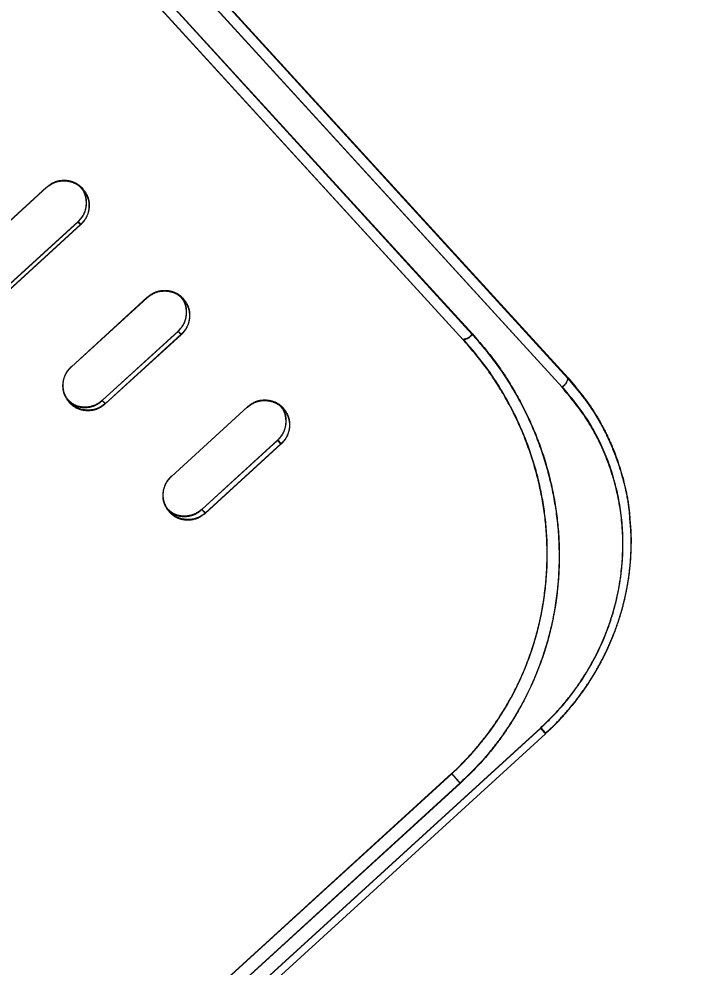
# Model space of a CAD drawing. Header units: millimetres. Extents: x -71377 to 516042, y -145869 to 441446.
# Drawn here: x 209803 to 209933.6, y 209495.2 to 209680.2 of the extents above; entities that cross this region are included whole.
import ezdxf

# ---------------------------------------------------------------- set-up
doc = ezdxf.new("R2010")
doc.units = ezdxf.units.MM
doc.header["$LTSCALE"] = 1000
doc.linetypes.add('IMPORT-DASHEDX2 _4_', pattern=[152.4, 101.6, -50.8])
for name, color, linetype, lineweight in [('05', 5, 'IMPORT-DASHEDX2 _4_', 5), ('A-text-1', 3, 'Continuous', 5), ('조경라인_dwg', 8, 'Continuous', 5)]:
    doc.layers.add(name, color=color, linetype=linetype, lineweight=lineweight)
doc.styles.add('나눔고딕_3', font='NanumGothic.ttf', dxfattribs={"height": 1400})

# ---------------------------------------------------------------- blocks, each defined once
blk = doc.blocks.new('조경라인_dwg-6847807-지반층 배치도')
at = {"layer": '05', "flags": 128}
for points in [[(209910.06, 209610.15), (209397.04, 210172.01), (209396.9, 210172.11), (209396.71, 210172.15), (209396.48, 210172.13), (209396.21, 210172.06), (209395.91, 210171.93), (209395.6, 210171.76), (209395.29, 210171.54), (209394.99, 210171.29), (209908.89, 209608.32), (209394.96, 210171.18), (209395.26, 210171.43), (209395.57, 210171.65), (209395.88, 210171.82), (209396.18, 210171.95), (209396.45, 210172.02), (209396.68, 210172.04), (209396.87, 210172), (209397.01, 210171.9), (209910.03, 209610.04)], [(209891.38, 209618.6), (209402.81, 210153.83), (209402.53, 210153.56), (209402.28, 210153.27), (209402.08, 210152.98), (209401.92, 210152.7), (209401.82, 210152.44), (209401.78, 210152.22), (209401.8, 210152.03), (209401.88, 210151.88), (209889.59, 209617.59), (209401.85, 210151.77), (209401.77, 210151.91), (209401.75, 210152.1), (209401.79, 210152.33), (209401.89, 210152.59), (209402.05, 210152.87), (209402.25, 210153.16), (209402.5, 210153.45), (209402.78, 210153.72), (209891.41, 209618.71)], [(209808.36, 209647.38), (209793.56, 209633.78), (209808.33, 209647.27)], [(209799.73, 209627.17), (209814.5, 209640.66), (209815.01, 209640.1), (209800.24, 209626.62), (209799.7, 209627.06), (209814.47, 209640.55), (209814.98, 209639.99), (209800.21, 209626.5), (209799.7, 209627.06)], [(209827.99, 209625.89), (209813.19, 209612.29), (209827.95, 209625.77)], [(209847.51, 209604.5), (209832.71, 209590.9), (209847.48, 209604.39)], [(209905.64, 209540.69), (209904.68, 209541.74), (209712.68, 209366.43), (209713.64, 209365.38), (209905.64, 209540.69), (209713.67, 209365.49), (209712.71, 209366.54), (209904.71, 209541.86), (209905.67, 209540.81)], [(209887.35, 209532.94), (209889.02, 209531.1), (209724.84, 209381.19), (209723.16, 209383.03), (209887.35, 209532.94), (209888.99, 209530.99), (209724.81, 209381.08), (209723.13, 209382.92), (209887.31, 209532.83)]]:
    blk.add_lwpolyline(points, dxfattribs=at)
for points in [[(209819.83, 209605.16), (209819.21, 209605.69), (209819.8, 209605.04), (209834.57, 209618.53), (209833.98, 209619.17), (209819.24, 209605.8), (209834.01, 209619.28), (209834.6, 209618.64)], [(209839.32, 209583.81), (209838.63, 209584.43), (209839.29, 209583.7), (209854.06, 209597.18), (209853.4, 209597.91), (209838.66, 209584.54), (209853.43, 209598.02), (209854.09, 209597.3)]]:
    blk.add_lwpolyline(points, close=True, dxfattribs=at)
at = {"layer": '05'}
for centre, radius, start, end in [((209889.34, 209620.13), 2.55, 275.6732, 323.0796), ((209889.37, 209620.24), 2.55, 275.6732, 323.0796), ((209907.63, 209610.4), 2.43, 301.271, 351.4219), ((209907.66, 209610.51), 2.43, 301.271, 351.4219)]:
    blk.add_arc(centre, radius, start, end, dxfattribs=at)
for points, knots in [([(209808.33, 209647.27), (209808.78, 209647.61), (209809.68, 209648.29), (209811.36, 209648.67), (209813.04, 209648.51), (209814.42, 209647.89), (209815.08, 209647.25), (209815.35, 209647)], [0, 0, 0, 0, 0.214695, 0.429386, 0.644078, 0.858775, 1, 1, 1, 1]), ([(209808.36, 209647.38), (209808.81, 209647.72), (209809.72, 209648.4), (209811.4, 209648.78), (209813.08, 209648.62), (209814.45, 209648), (209815.11, 209647.36), (209815.38, 209647.11)], [0, 0, 0, 0, 0.214695, 0.429386, 0.644078, 0.858775, 1, 1, 1, 1]), ([(209814.47, 209640.55), (209814.85, 209640.97), (209815.6, 209641.8), (209816.14, 209643.44), (209816.12, 209645.12), (209815.69, 209646.44), (209815.21, 209647.06), (209815.06, 209647.25)], [0, 0, 0, 0, 0.225823, 0.451641, 0.677461, 0.903285, 1, 1, 1, 1]), ([(209814.5, 209640.66), (209814.88, 209641.08), (209815.63, 209641.92), (209816.17, 209643.55), (209816.16, 209645.24), (209815.72, 209646.55), (209815.24, 209647.17), (209815.09, 209647.36)], [0, 0, 0, 0, 0.225823, 0.451641, 0.677461, 0.903285, 1, 1, 1, 1]), ([(209815.35, 209647), (209815.68, 209646.55), (209816.34, 209645.66), (209816.7, 209643.99), (209816.52, 209642.31), (209815.88, 209640.93), (209815.23, 209640.26), (209814.98, 209639.99)], [0, 0, 0, 0, 0.214693, 0.429386, 0.644079, 0.858772, 1, 1, 1, 1]), ([(209815.38, 209647.11), (209815.71, 209646.66), (209816.38, 209645.77), (209816.74, 209644.1), (209816.55, 209642.42), (209815.91, 209641.04), (209815.26, 209640.37), (209815.01, 209640.1)], [0, 0, 0, 0, 0.214693, 0.429386, 0.644079, 0.858772, 1, 1, 1, 1]), ([(209827.95, 209625.77), (209828.41, 209626.11), (209829.31, 209626.79), (209830.99, 209627.18), (209832.66, 209627.02), (209834.03, 209626.4), (209834.69, 209625.77), (209834.96, 209625.52)], [0, 0, 0, 0, 0.214695, 0.429385, 0.644079, 0.858772, 1, 1, 1, 1]), ([(209827.99, 209625.89), (209828.44, 209626.23), (209829.34, 209626.9), (209831.02, 209627.29), (209832.69, 209627.13), (209834.07, 209626.52), (209834.73, 209625.88), (209834.99, 209625.63)], [0, 0, 0, 0, 0.214695, 0.429385, 0.644079, 0.858772, 1, 1, 1, 1]), ([(209833.98, 209619.17), (209834.36, 209619.59), (209835.12, 209620.43), (209835.66, 209622.07), (209835.65, 209623.74), (209835.23, 209625.04), (209834.76, 209625.64), (209834.63, 209625.81)], [0, 0, 0, 0, 0.2277004, 0.4553959, 0.6830931, 0.9107934, 1, 1, 1, 1]), ([(209834.01, 209619.28), (209834.39, 209619.7), (209835.15, 209620.54), (209835.69, 209622.18), (209835.68, 209623.85), (209835.26, 209625.15), (209834.79, 209625.75), (209834.66, 209625.92)], [0, 0, 0, 0, 0.2277004, 0.4553959, 0.6830931, 0.9107934, 1, 1, 1, 1]), ([(209834.96, 209625.52), (209835.29, 209625.08), (209835.95, 209624.19), (209836.3, 209622.52), (209836.11, 209620.85), (209835.47, 209619.47), (209834.83, 209618.8), (209834.57, 209618.53)], [0, 0, 0, 0, 0.214693, 0.429385, 0.644079, 0.858771, 1, 1, 1, 1]), ([(209834.99, 209625.63), (209835.32, 209625.19), (209835.98, 209624.3), (209836.33, 209622.63), (209836.15, 209620.96), (209835.5, 209619.58), (209834.86, 209618.91), (209834.6, 209618.64)], [0, 0, 0, 0, 0.214693, 0.429385, 0.644079, 0.858771, 1, 1, 1, 1]), ([(209887.31, 209532.83), (209887.31, 209532.83), (209888.73, 209534.12), (209891.44, 209536.87), (209895.29, 209541.64), (209898.77, 209547.12), (209901.72, 209553.27), (209903.98, 209559.85), (209905.45, 209566.77), (209906.08, 209573.94), (209905.88, 209580.99), (209904.87, 209587.83), (209903.16, 209594.39), (209900.76, 209600.73), (209897.67, 209606.75), (209894, 209612.45), (209891.06, 209615.88), (209889.59, 209617.59)], [0, 0, 0, 0, 0.000001, 0.060258, 0.120516, 0.191952, 0.263666, 0.335126, 0.411333, 0.487834, 0.564074, 0.636647, 0.709437, 0.782023, 0.854616, 0.927408, 1, 1, 1, 1]), ([(209887.35, 209532.94), (209887.35, 209532.94), (209888.77, 209534.24), (209891.47, 209536.98), (209895.32, 209541.75), (209898.8, 209547.23), (209901.75, 209553.39), (209904.01, 209559.96), (209905.48, 209566.88), (209906.12, 209574.05), (209905.91, 209581.1), (209904.91, 209587.94), (209903.2, 209594.51), (209900.79, 209600.84), (209897.7, 209606.86), (209894.03, 209612.56), (209891.09, 209615.99), (209889.63, 209617.7)], [0, 0, 0, 0, 0.000001, 0.060258, 0.120516, 0.191952, 0.263666, 0.335126, 0.411333, 0.487834, 0.564074, 0.636647, 0.709437, 0.782023, 0.854616, 0.927408, 1, 1, 1, 1]), ([(209891.38, 209618.6), (209892.9, 209616.83), (209895.93, 209613.29), (209899.72, 209607.42), (209902.91, 209601.21), (209905.39, 209594.67), (209907.16, 209587.9), (209908.2, 209580.83), (209908.42, 209573.55), (209907.77, 209566.14), (209906.26, 209558.98), (209903.92, 209552.18), (209900.86, 209545.8), (209897.26, 209540.13), (209893.29, 209535.16), (209890.43, 209532.38), (209888.99, 209530.99)], [0, 0, 0, 0, 0.072449, 0.145096, 0.217547, 0.290022, 0.3627, 0.435162, 0.511398, 0.587896, 0.664099, 0.735698, 0.807552, 0.879127, 0.939565, 1, 1, 1, 1]), ([(209891.41, 209618.71), (209892.93, 209616.94), (209895.96, 209613.4), (209899.75, 209607.53), (209902.94, 209601.32), (209905.42, 209594.78), (209907.19, 209588.01), (209908.24, 209580.94), (209908.45, 209573.66), (209907.8, 209566.25), (209906.29, 209559.09), (209903.95, 209552.29), (209900.89, 209545.91), (209897.29, 209540.24), (209893.32, 209535.27), (209890.46, 209532.49), (209889.02, 209531.1)], [0, 0, 0, 0, 0.072449, 0.145096, 0.217547, 0.290022, 0.3627, 0.435162, 0.511398, 0.587896, 0.664099, 0.735698, 0.807552, 0.879127, 0.939565, 1, 1, 1, 1]), ([(209812.8, 209605.29), (209812.47, 209605.74), (209811.81, 209606.63), (209811.45, 209608.29), (209811.64, 209609.97), (209812.28, 209611.35), (209812.93, 209612.02), (209813.19, 209612.29)], [0, 0, 0, 0, 0.214691, 0.429383, 0.644076, 0.858772, 1, 1, 1, 1]), ([(209812.83, 209605.41), (209812.5, 209605.85), (209811.84, 209606.74), (209811.49, 209608.41), (209811.67, 209610.08), (209812.32, 209611.46), (209812.96, 209612.13), (209813.22, 209612.4)], [0, 0, 0, 0, 0.214691, 0.429383, 0.644076, 0.858772, 1, 1, 1, 1]), ([(209910.03, 209610.04), (209911.75, 209607.97), (209914.35, 209604.84), (209917.04, 209600.1), (209919.35, 209595.17), (209920.97, 209589.94), (209921.86, 209585.32), (209922.02, 209583.32), (209922.06, 209582.7)], [0, 0, 0, 0, 0.265, 0.401464, 0.537928, 0.80294, 0.939418, 1, 1, 1, 1]), ([(209910.06, 209610.15), (209911.78, 209608.08), (209914.38, 209604.95), (209917.07, 209600.21), (209919.38, 209595.28), (209921, 209590.05), (209921.89, 209585.43), (209922.05, 209583.43), (209922.1, 209582.82)], [0, 0, 0, 0, 0.265, 0.401464, 0.537928, 0.80294, 0.939418, 1, 1, 1, 1]), ([(209904.68, 209541.74), (209905.95, 209542.98), (209908.5, 209545.46), (209912.37, 209550.38), (209916.03, 209556.54), (209918.97, 209564.04), (209920.6, 209571.88), (209920.91, 209579.84), (209919.85, 209587.69), (209917.47, 209595.21), (209913.89, 209602.25), (209910.56, 209606.3), (209908.89, 209608.32)], [0, 0, 0, 0, 0.0706, 0.1412, 0.248453, 0.355707, 0.462999, 0.570291, 0.6777, 0.78511, 0.892555, 1, 1, 1, 1]), ([(209904.71, 209541.86), (209905.99, 209543.09), (209908.53, 209545.57), (209912.4, 209550.49), (209916.06, 209556.65), (209919, 209564.15), (209920.63, 209571.99), (209920.94, 209579.95), (209919.88, 209587.81), (209917.51, 209595.33), (209913.92, 209602.36), (209910.59, 209606.41), (209908.92, 209608.43)], [0, 0, 0, 0, 0.0706, 0.1412, 0.248453, 0.355707, 0.462999, 0.570291, 0.6777, 0.78511, 0.892555, 1, 1, 1, 1]), ([(209812.56, 209605.67), (209812.87, 209605.4), (209813.59, 209604.77), (209815.08, 209604.33), (209816.76, 209604.36), (209818.2, 209604.87), (209818.92, 209605.46), (209819.21, 209605.69)], [0, 0, 0, 0, 0.1667065, 0.3945186, 0.6223271, 0.8501429, 1, 1, 1, 1]), ([(209812.6, 209605.78), (209812.9, 209605.51), (209813.62, 209604.88), (209815.11, 209604.44), (209816.8, 209604.47), (209818.23, 209604.99), (209818.96, 209605.57), (209819.24, 209605.8)], [0, 0, 0, 0, 0.1667065, 0.3945186, 0.6223271, 0.8501429, 1, 1, 1, 1]), ([(209819.8, 209605.04), (209819.35, 209604.71), (209818.45, 209604.03), (209816.77, 209603.64), (209815.1, 209603.8), (209813.72, 209604.41), (209813.06, 209605.04), (209812.8, 209605.29)], [0, 0, 0, 0, 0.214695, 0.429388, 0.64408, 0.858776, 1, 1, 1, 1]), ([(209819.83, 209605.16), (209819.38, 209604.82), (209818.48, 209604.14), (209816.8, 209603.75), (209815.13, 209603.91), (209813.75, 209604.52), (209813.1, 209605.15), (209812.83, 209605.41)], [0, 0, 0, 0, 0.214695, 0.429388, 0.64408, 0.858776, 1, 1, 1, 1]), ([(209847.48, 209604.39), (209847.93, 209604.73), (209848.84, 209605.41), (209850.51, 209605.8), (209852.18, 209605.64), (209853.55, 209605.03), (209854.2, 209604.41), (209854.46, 209604.16)], [0, 0, 0, 0, 0.214695, 0.429384, 0.644076, 0.858774, 1, 1, 1, 1]), ([(209847.51, 209604.5), (209847.96, 209604.84), (209848.87, 209605.52), (209850.54, 209605.91), (209852.21, 209605.75), (209853.58, 209605.15), (209854.24, 209604.52), (209854.5, 209604.27)], [0, 0, 0, 0, 0.214695, 0.429384, 0.644076, 0.858774, 1, 1, 1, 1]), ([(209853.4, 209597.91), (209853.77, 209598.33), (209854.53, 209599.17), (209855.07, 209600.8), (209855.07, 209602.47), (209854.66, 209603.74), (209854.21, 209604.33), (209854.09, 209604.48)], [0, 0, 0, 0, 0.229628, 0.459254, 0.688878, 0.91851, 1, 1, 1, 1]), ([(209853.43, 209598.02), (209853.81, 209598.44), (209854.56, 209599.28), (209855.1, 209600.91), (209855.1, 209602.58), (209854.69, 209603.85), (209854.24, 209604.44), (209854.12, 209604.59)], [0, 0, 0, 0, 0.229628, 0.459254, 0.688878, 0.91851, 1, 1, 1, 1]), ([(209854.46, 209604.16), (209854.79, 209603.71), (209855.45, 209602.83), (209855.8, 209601.17), (209855.61, 209599.5), (209854.96, 209598.12), (209854.32, 209597.45), (209854.06, 209597.18)], [0, 0, 0, 0, 0.214693, 0.429388, 0.644079, 0.858771, 1, 1, 1, 1]), ([(209854.5, 209604.27), (209854.83, 209603.83), (209855.48, 209602.94), (209855.83, 209601.28), (209855.64, 209599.61), (209854.99, 209598.23), (209854.35, 209597.56), (209854.09, 209597.3)], [0, 0, 0, 0, 0.214693, 0.429388, 0.644079, 0.858771, 1, 1, 1, 1]), ([(209832.31, 209583.93), (209831.98, 209584.37), (209831.32, 209585.25), (209830.97, 209586.92), (209831.17, 209588.59), (209831.81, 209589.97), (209832.46, 209590.64), (209832.71, 209590.9)], [0, 0, 0, 0, 0.214691, 0.429385, 0.644075, 0.858773, 1, 1, 1, 1]), ([(209832.34, 209584.04), (209832.01, 209584.48), (209831.36, 209585.37), (209831.01, 209587.03), (209831.2, 209588.7), (209831.84, 209590.08), (209832.49, 209590.75), (209832.74, 209591.02)], [0, 0, 0, 0, 0.214691, 0.429385, 0.644075, 0.858773, 1, 1, 1, 1]), ([(209832.04, 209584.35), (209832.33, 209584.1), (209833.03, 209583.48), (209834.5, 209583.06), (209836.18, 209583.09), (209837.61, 209583.61), (209838.34, 209584.2), (209838.63, 209584.43)], [0, 0, 0, 0, 0.1595902, 0.3893478, 0.619101, 0.8488625, 1, 1, 1, 1]), ([(209832.07, 209584.46), (209832.36, 209584.21), (209833.06, 209583.6), (209834.53, 209583.17), (209836.21, 209583.21), (209837.64, 209583.73), (209838.37, 209584.31), (209838.66, 209584.54)], [0, 0, 0, 0, 0.1595902, 0.3893478, 0.619101, 0.8488625, 1, 1, 1, 1]), ([(209839.29, 209583.7), (209838.84, 209583.36), (209837.94, 209582.68), (209836.26, 209582.29), (209834.59, 209582.44), (209833.23, 209583.05), (209832.57, 209583.68), (209832.31, 209583.93)], [0, 0, 0, 0, 0.214696, 0.429386, 0.644077, 0.858774, 1, 1, 1, 1]), ([(209839.32, 209583.81), (209838.87, 209583.47), (209837.97, 209582.79), (209836.3, 209582.4), (209834.63, 209582.55), (209833.26, 209583.16), (209832.6, 209583.79), (209832.34, 209584.04)], [0, 0, 0, 0, 0.214696, 0.429386, 0.644077, 0.858774, 1, 1, 1, 1]), ([(209905.62, 209540.72), (209905.91, 209540.97), (209907.2, 209542.1), (209909.29, 209544.32), (209911.85, 209547.38), (209914.15, 209550.62), (209916.18, 209554.02), (209917.94, 209557.54), (209919.43, 209561.19), (209920.63, 209564.95), (209921.52, 209568.78), (209922.12, 209572.66), (209922.38, 209576.54), (209922.38, 209579.88), (209922.17, 209581.89), (209922.1, 209582.63)], [0, 0, 0, 0, 0.024649, 0.109138, 0.193781, 0.278514, 0.362415, 0.446291, 0.530493, 0.614918, 0.699429, 0.783865, 0.868142, 0.95158, 1, 1, 1, 1]), ([(209905.65, 209540.83), (209905.94, 209541.08), (209907.24, 209542.21), (209909.32, 209544.43), (209911.89, 209547.49), (209914.18, 209550.73), (209916.22, 209554.13), (209917.98, 209557.66), (209919.46, 209561.31), (209920.66, 209565.06), (209921.55, 209568.89), (209922.15, 209572.77), (209922.41, 209576.65), (209922.41, 209579.99), (209922.21, 209582), (209922.13, 209582.74)], [0, 0, 0, 0, 0.024649, 0.109138, 0.193781, 0.278514, 0.362415, 0.446291, 0.530493, 0.614918, 0.699429, 0.783865, 0.868142, 0.95158, 1, 1, 1, 1])]:
    blk.add_open_spline(points, degree=3, knots=knots, dxfattribs=at)

msp = doc.modelspace()

# ---------------------------------------------------------------- block references
at = {"layer": '조경라인_dwg', "rotation": 8.537736462515947e-07}
msp.add_blockref('조경라인_dwg-6847807-지반층 배치도', (0, 0), dxfattribs=at)

# ---------------------------------------------------------------- texts
at = {"layer": 'A-text-1', "char_height": 1400, "attachment_point": 1, "rotation": 313, "line_spacing_factor": 1.2, "style": '나눔고딕_3'}
for s, insert, width in [('\\pxt9.07143,18.14286,27.21429,36.28571,45.35714,54.42857,63.5,72.57143,81.64286,90.71429,99.78571,108.85714,117.92857,127,136.07143,145.14286,154.21429,163.28571,172.35714,181.42857,190.5,199.57143,208.64286,217.71429,226.78571,235.85714,244.92857,254,263.07143,272.14286,281.21429,290.28571;{관리사무소(B1F)}', (208777.65, 213987.49), 16901.643), ('\\pxt9.07143,18.14286,27.21429,36.28571,45.35714,54.42857,63.5,72.57143,81.64286,90.71429,99.78571,108.85714,117.92857,127,136.07143,145.14286,154.21429,163.28571,172.35714,181.42857,190.5,199.57143,208.64286,217.71429,226.78571,235.85714,244.92857,254,263.07143,272.14286,281.21429,290.28571;{근로자휴게실(B1F)}', (207122.02, 212331.85), 19076.981), ('\\pxt9.07143,18.14286,27.21429,36.28571,45.35714,54.42857,63.5,72.57143,81.64286,90.71429,99.78571,108.85714,117.92857,127,136.07143,145.14286,154.21429,163.28571,172.35714,181.42857,190.5,199.57143,208.64286,217.71429,226.78571,235.85714,244.92857,254,263.07143,272.14286,281.21429,290.28571;{피트니스센터(B1F)}', (205383.54, 210593.38), 19076.981)]:
    msp.add_mtext(s, dxfattribs=dict(at, insert=insert, width=width))

doc.saveas('drawing.dxf')
